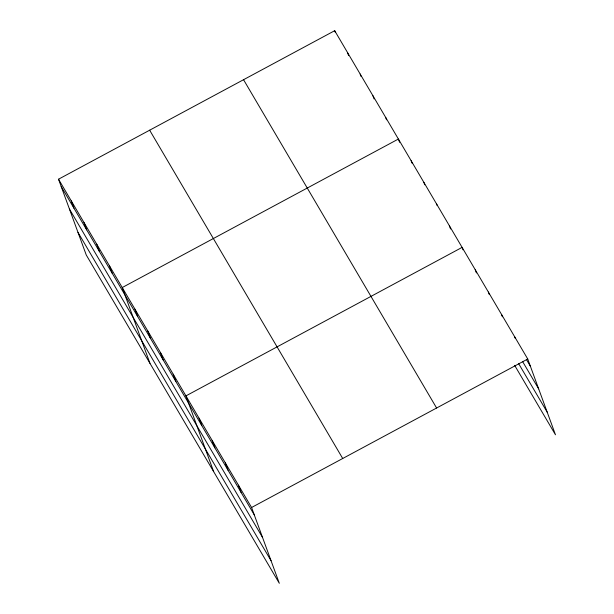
<?xml version="1.0" encoding="UTF-8"?>
<svg xmlns="http://www.w3.org/2000/svg" width="614" height="614" viewBox="0 0 614 614"><rect width="100%" height="100%" fill="white"/><g stroke="black" fill="none" stroke-linecap="round" stroke-linejoin="round"><path stroke-width="0.92" d="M58.522 179.204L251.579 507.502L279.316 583.3L86.259 254.994L58.522 179.204L334.684 30.7L527.741 359.006L555.478 434.796L514.639 365.345M251.579 507.502L527.741 359.006M526.528 359.697L530.412 366.312M522.644 361.623L538.685 388.908M518.523 363.411L547.204 412.194M243.551 79.705L436.608 408.011M149.655 130.199L342.712 458.497M61.193 186.51L254.25 514.808M69.466 209.105L262.523 537.411M77.986 232.391L271.043 560.697M514.616 336.679L515.207 338.299M501.484 314.353L502.375 316.786M488.36 292.026L489.251 294.467M475.228 269.707L476.418 272.954M462.994 249.814L462.104 247.381L185.935 395.884L213.672 471.675M449.364 225.714L450.546 228.961M436.623 204.048L437.214 205.667M423.875 182.373L424.765 184.814M411.134 160.707L412.025 163.14M399.584 142.287L398.394 139.04L122.232 287.544L149.97 363.334M385.653 117.374L386.544 119.807M372.913 95.707L374.103 98.954M360.172 74.033L361.063 76.474M347.424 52.367L348.614 55.613M334.684 30.7L335.282 32.327M238.447 485.183L241.125 492.482M225.323 462.856L227.994 470.163M212.191 440.53L214.869 447.836M199.066 418.203L201.737 425.51M173.194 374.21L175.873 381.517M160.454 352.543L163.124 359.85M147.713 330.877L150.384 338.184M134.973 309.21L137.643 316.517M109.492 265.87L112.162 273.176M96.743 244.203L99.422 251.51M84.003 222.537L86.681 229.843M71.262 200.87L73.933 208.177"/></g></svg>
